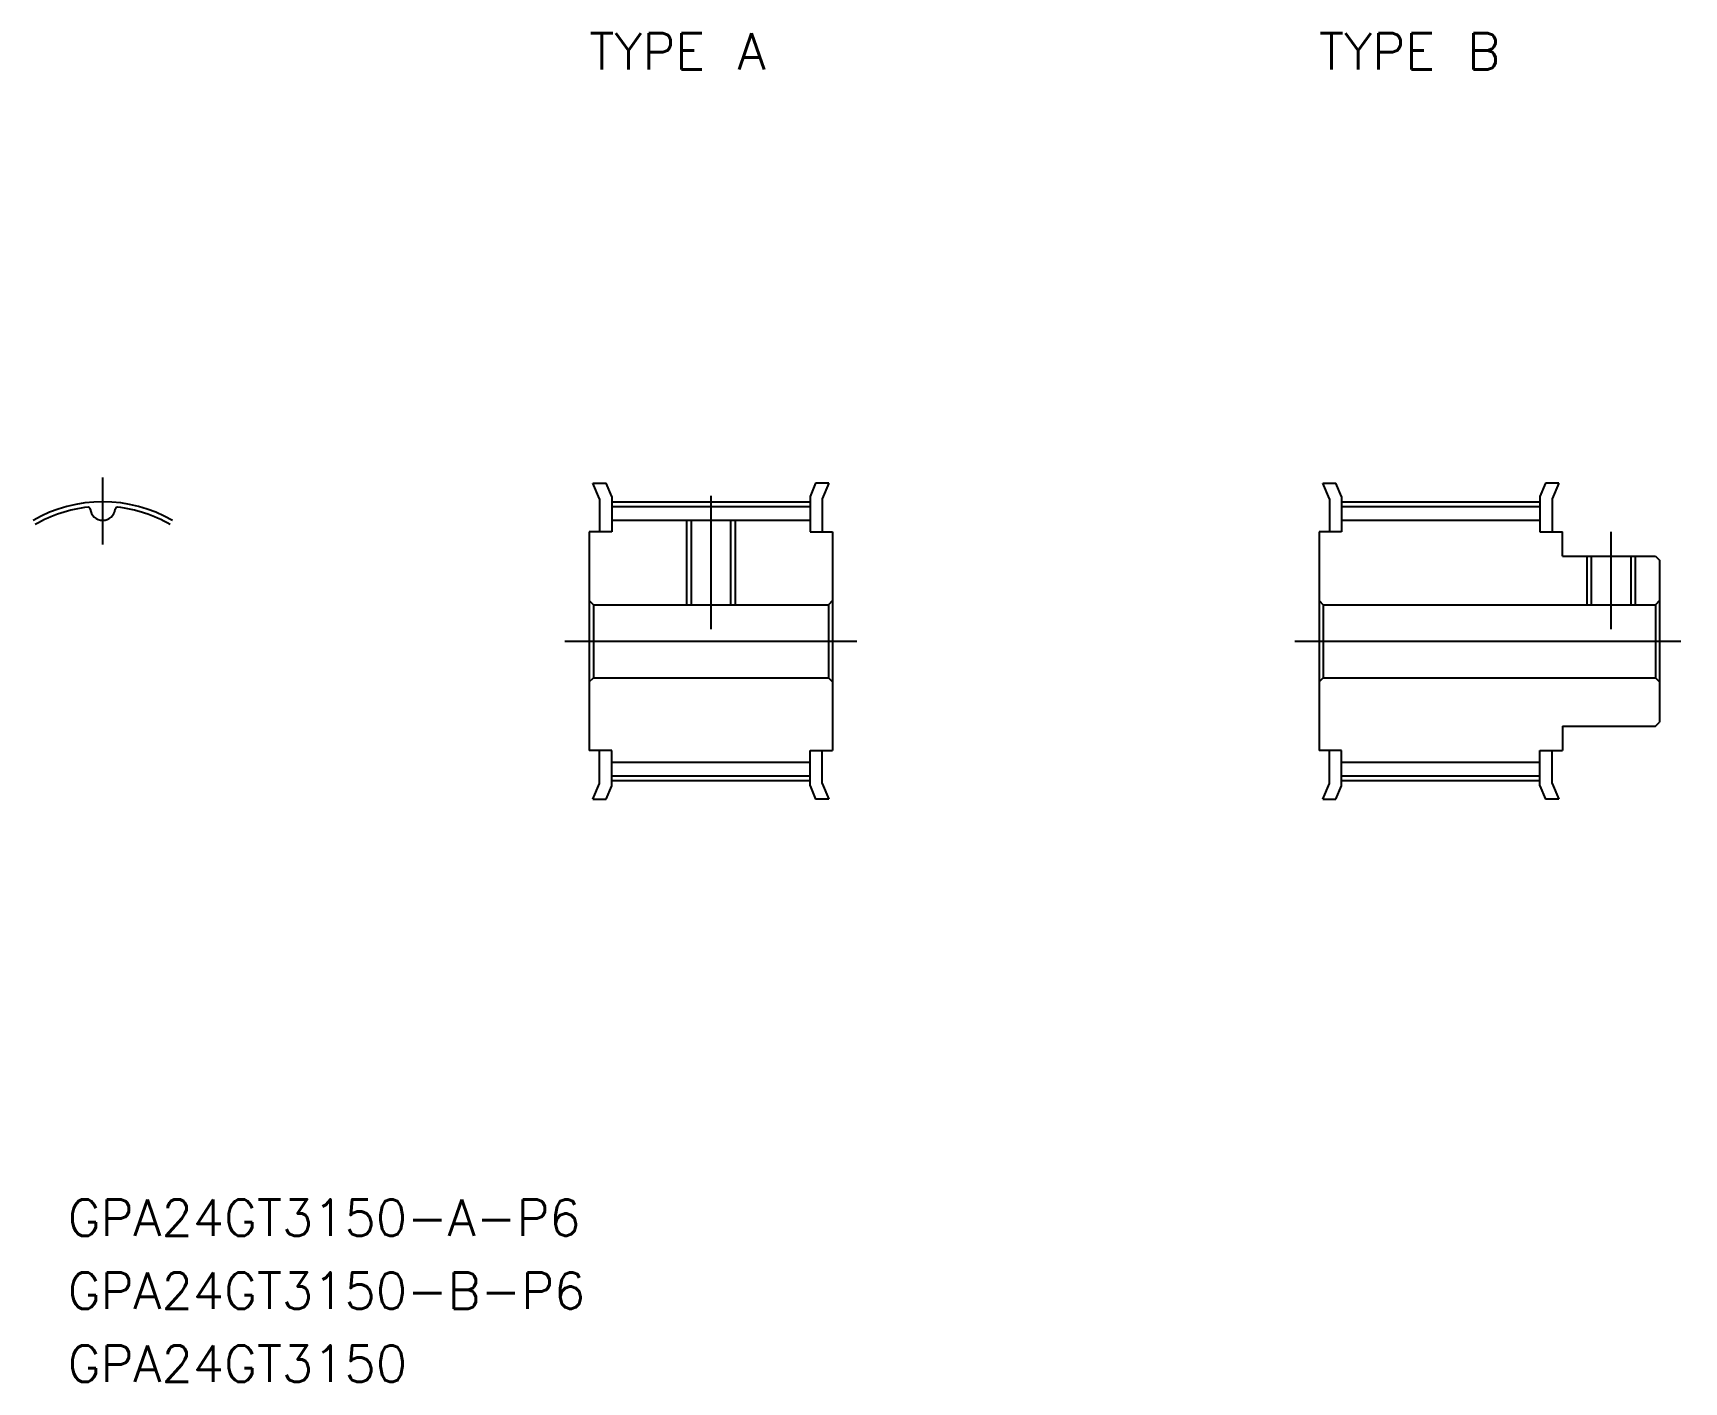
# Model space of a CAD drawing. Extents: x -6 to 130, y -61 to 50.
import ezdxf

# ---------------------------------------------------------------- set-up
doc = ezdxf.new("R2010")
doc.units = 0
doc.linetypes.add('CENTER', pattern=[50.8, 31.75, -6.35, 6.35, -6.35])
doc.layers.get('0').update_dxf_attribs({"linetype": 'CONTINUOUS'})
doc.layers.add('CENTER', color=1, linetype='CONTINUOUS')
doc.styles.get("Standard").update_dxf_attribs({"font": 'txt.shx', "height": 3, "bigfont": 'bigfont.shx'})

msp = doc.modelspace()

# ---------------------------------------------------------------- linework, layer by layer
at = {"color": 7, "linetype": 'CONTINUOUS'}
for p, q in [((40.85, 11.7), (40.3, 13)), ((40.3, 13), (41.39, 13)), ((41.85, 11.9), (41.39, 13)), ((58.61, 13), (58.15, 11.9)), ((59.7, 13), (58.61, 13)), ((59.7, 13), (59.15, 11.7)), ((100.85, 11.7), (100.3, 13)), ((100.3, 13), (101.39, 13)), ((101.85, 11.9), (101.39, 13)), ((118.61, 13), (118.15, 11.9)), ((119.7, 13), (118.61, 13)), ((119.7, 13), (119.15, 11.7)), ((40.85, 11.7), (40.85, 9)), ((41.85, 11.9), (41.85, 9)), ((41.85, 11.08), (58.15, 11.08)), ((58.15, 11.9), (58.15, 9)), ((59.15, 11.7), (59.15, 9)), ((100.85, 11.7), (100.85, 9)), ((101.85, 11.9), (101.85, 9)), ((101.85, 11.08), (118.15, 11.08)), ((118.15, 11.9), (118.15, 9)), ((119.15, 11.7), (119.15, 9)), ((41.85, 9.94), (58.15, 9.94)), ((48.38, 9.94), (48.38, 3)), ((51.62, 9.94), (51.62, 3)), ((101.85, 9.94), (118.15, 9.94)), ((40, 9), (40, -9)), ((41.85, 9), (40, 9)), ((58.15, 9), (60, 9)), ((60, 9), (60, -9)), ((100, 9), (100, -9)), ((101.85, 9), (100, 9)), ((118.15, 9), (120, 9)), ((120, 7), (120, 9)), ((120, 7), (127.66, 7)), ((122.38, 7), (122.38, 3)), ((125.62, 7), (125.62, 3)), ((127.66, 7), (128, 6.66)), ((128, 6.66), (128, -6.66)), ((40, 3.34), (40.34, 3)), ((40.34, 3), (59.66, 3)), ((40.34, 3), (40.34, -3)), ((60, 3.34), (59.66, 3)), ((59.66, 3), (59.66, -3)), ((100, 3.34), (100.34, 3)), ((100.34, 3), (127.66, 3)), ((100.34, 3), (100.34, -3)), ((128, 3.34), (127.66, 3)), ((127.66, 3), (127.66, -3)), ((40, -3.34), (40.34, -3)), ((40.34, -3), (59.66, -3)), ((60, -3.34), (59.66, -3)), ((100, -3.34), (100.34, -3)), ((100.34, -3), (127.66, -3)), ((128, -3.34), (127.66, -3)), ((127.66, -7), (128, -6.66)), ((120, -7), (120, -9)), ((120, -7), (127.66, -7)), ((41.85, -9), (40, -9)), ((40.85, -11.7), (40.85, -9)), ((41.85, -11.9), (41.85, -9)), ((58.15, -9), (60, -9)), ((58.15, -11.9), (58.15, -9)), ((59.15, -11.7), (59.15, -9)), ((101.85, -9), (100, -9)), ((100.85, -11.7), (100.85, -9)), ((101.85, -11.9), (101.85, -9)), ((118.15, -9), (120, -9)), ((118.15, -11.9), (118.15, -9)), ((119.15, -11.7), (119.15, -9)), ((41.85, -9.94), (58.15, -9.94)), ((101.85, -9.94), (118.15, -9.94)), ((40.3, -13), (40.85, -11.7)), ((41.39, -13), (41.85, -11.9)), ((41.85, -11.08), (58.15, -11.08)), ((58.15, -11.9), (58.61, -13)), ((59.15, -11.7), (59.7, -13)), ((100.3, -13), (100.85, -11.7)), ((101.39, -13), (101.85, -11.9)), ((101.85, -11.08), (118.15, -11.08)), ((118.15, -11.9), (118.61, -13)), ((119.15, -11.7), (119.7, -13)), ((40.3, -13), (41.39, -13)), ((59.7, -13), (58.61, -13)), ((100.3, -13), (101.39, -13)), ((119.7, -13), (118.61, -13))]:
    msp.add_line(p, q, dxfattribs=at)
at = {"color": 3, "linetype": 'CONTINUOUS'}
for p, q in [((48, 9.94), (48, 3)), ((52, 9.94), (52, 3)), ((122, 7), (122, 3)), ((126, 7), (126, 3))]:
    msp.add_line(p, q, dxfattribs=at)
at = {"color": 7, "linetype": 'CONTINUOUS'}
for centre, radius, start, end in [((0, 0), 11.08, 96.2665, 120), ((-1.19, 10.84), 0.171, 5.8586, 96.2665), ((0, 10.97), 1.03, 185.8586, 354.1414), ((1.19, 10.84), 0.171, 83.7335, 174.1414), ((0, 0), 11.08, 60, 83.7335)]:
    msp.add_arc(centre, radius, start, end, dxfattribs=at)
at = {"layer": 'CENTER', "color": 1, "linetype": 'CENTER'}
for p, q in [((0, 7.94), (0, 13.46)), ((41.85, 11.46), (58.15, 11.46)), ((50, 11.94), (50, 1)), ((101.85, 11.46), (118.15, 11.46)), ((124, 9), (124, 1)), ((38, 0), (62, 0)), ((98, 0), (130, 0)), ((41.85, -11.46), (58.15, -11.46)), ((101.85, -11.46), (118.15, -11.46))]:
    msp.add_line(p, q, dxfattribs=at)
msp.add_arc((0, 0), 11.46, 60, 120, dxfattribs=at)

# ---------------------------------------------------------------- texts
at = {"color": 7, "linetype": 'CONTINUOUS'}
for s, p in [('TYPE A', (40, 47)), ('TYPE B', (100, 47)), ('GPA24GT3150-A-P6', (-2.88, -48.9)), ('GPA24GT3150-B-P6', (-2.88, -54.9)), ('GPA24GT3150', (-2.88, -60.9))]:
    msp.add_text(s, height=3, dxfattribs=at).set_placement(p)

doc.saveas('drawing.dxf')
